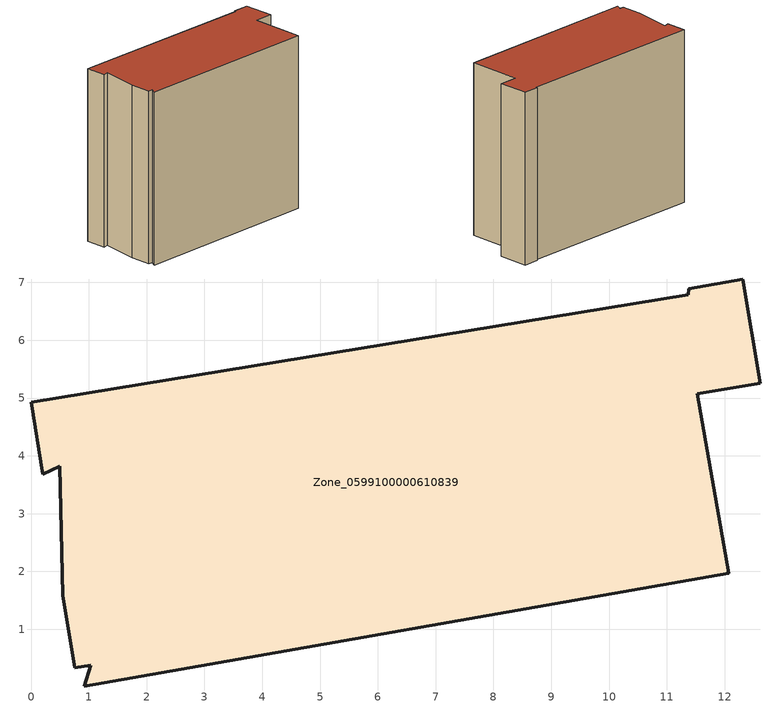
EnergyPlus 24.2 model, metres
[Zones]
Zone_0599100000610839
 floor ground (C_G): 0.76,0.33 0.55,1.58 0.5,3.82 0.2,3.69 0,4.93 11.37,6.79 11.38,6.89 12.31,7.06 12.62,5.26 11.53,5.08 12.07,1.97 0.92,0.02 1.04,0.38 z0
 wall outside (C_F): 0.5,3.82 0.55,1.58 0.76,0.33 1.04,0.38 0.92,0.02 12.07,1.97 11.53,5.08 12.62,5.26 12.31,7.06 11.38,6.89 11.37,6.79 0,4.93 0.2,3.69 0.5,3.82 z0:10.2
 roof outside (C_R): 0.55,1.58 0.76,0.33 1.04,0.38 0.92,0.02 12.07,1.97 11.53,5.08 12.62,5.26 12.31,7.06 11.38,6.89 11.37,6.79 0,4.93 0.2,3.69 0.5,3.82 z10.2
[BUILDING]
Pand.0599100000610839: North Axis=0; Terrain=City; Loads Convergence Tolerance Value=0.04; Temperature Convergence Tolerance Value=0.4; Solar Distribution=FullExterior; Maximum Number of Warmup Days=25; Minimum Number of Warmup Days=1
[Site:Location]
Rotterdam.The.Hague.AP_ZH_NLD Design_Conditions: Latitude=51.96; Longitude=4.45; Time Zone=1; Elevation=-4.5
[SITE:GROUNDTEMPERATURE:BUILDINGSURFACE]
18, 18, 18, 18, 18, 18, 18, 18, 18, 18, 18, 18
[MATERIAL] Thermal Absorptance=0.9; Solar Absorptance=0.7; Visible Absorptance=0.7
Name | Roughness | Thickness | Conductivity | Density | Specific Heat
G.TI.1946 | MediumSmooth | 0.15 | 1 | 540 | 1210
F.TI.1946 | Rough | 0.3 | 0.857143 | 1920 | 840
R.TI.1946 | MediumRough | 0.2 | 0.1 | 1500 | 1000
[CONSTRUCTION]
C_G: G.TI.1946
C_F: F.TI.1946
C_R: R.TI.1946
[ZONE]
Zone_0599100000610839: Type=1; Multiplier=1; Ceiling Height=Autocalculate; Volume=Autocalculate; Floor Area=autocalculate; Part of Total Floor Area=Yes
[ZONEINFILTRATION:DESIGNFLOWRATE]
Infil_Zone_0599100000610839: Zone or ZoneList or Space or SpaceList=Zone_0599100000610839; Schedule=AlwaysOn; Design Flow Rate Calculation Method=Flow/Area; Flow Rate per Floor Area=0.003; Constant Term Coefficient=1; Temperature Term Coefficient=0; Velocity Term Coefficient=0; Velocity Squared Term Coefficient=0
[HVACTEMPLATE:ZONE:IDEALLOADSAIRSYSTEM]
Zone_0599100000610839: Maximum Heating Supply Air Temperature=50; Minimum Cooling Supply Air Temperature=13; Maximum Heating Supply Air Humidity Ratio=0.0156; Minimum Cooling Supply Air Humidity Ratio=0.0077; Heating Limit=NoLimit; Cooling Limit=NoLimit; Dehumidification Control Type=ConstantSensibleHeatRatio; Cooling Sensible Heat Ratio=0.7; Dehumidification Setpoint=60; Humidification Control Type=None; Humidification Setpoint=30; Outdoor Air Method=None; Outdoor Air Flow Rate per Person=0.00944; Outdoor Air Flow Rate per Zone Floor Area=0; Outdoor Air Flow Rate per Zone=0; Demand Controlled Ventilation Type=None; Outdoor Air Economizer Type=NoEconomizer; Heat Recovery Type=None; Sensible Heat Recovery Effectiveness=0.7; Latent Heat Recovery Effectiveness=0.65
[ZONECONTROL:THERMOSTAT]
ThermostatControl_Zone_0599100000610839: Zone or ZoneList=Zone_0599100000610839; Control Type Schedule=DualSetpointControlType; Control 1=Thermostat_Zone_0599100000610839; Temperature Difference Between Cutout And Setpoint=0
[THERMOSTATSETPOINT:DUALSETPOINT]
Thermostat_Zone_0599100000610839: Heating Setpoint Temperature Schedule=HeatingSetpoint_Zone_0599100000610839; Cooling Setpoint Temperature Schedule=CoolingSetpoint_Zone_0599100000610839
[SCHEDULE:COMPACT]
HeatingSetpoint_Zone_0599100000610839: Through: 12/31, For: AllDays, Until: 24:00, 21
CoolingSetpoint_Zone_0599100000610839: Through: 12/31, For: AllDays, Until: 24:00, 24
DualSetpointControlType: Through: 12/31, For: AllDays, Until: 24:00, 4
AlwaysOn: Through: 12/31, For: AllDays, Until: 24:00, 1
